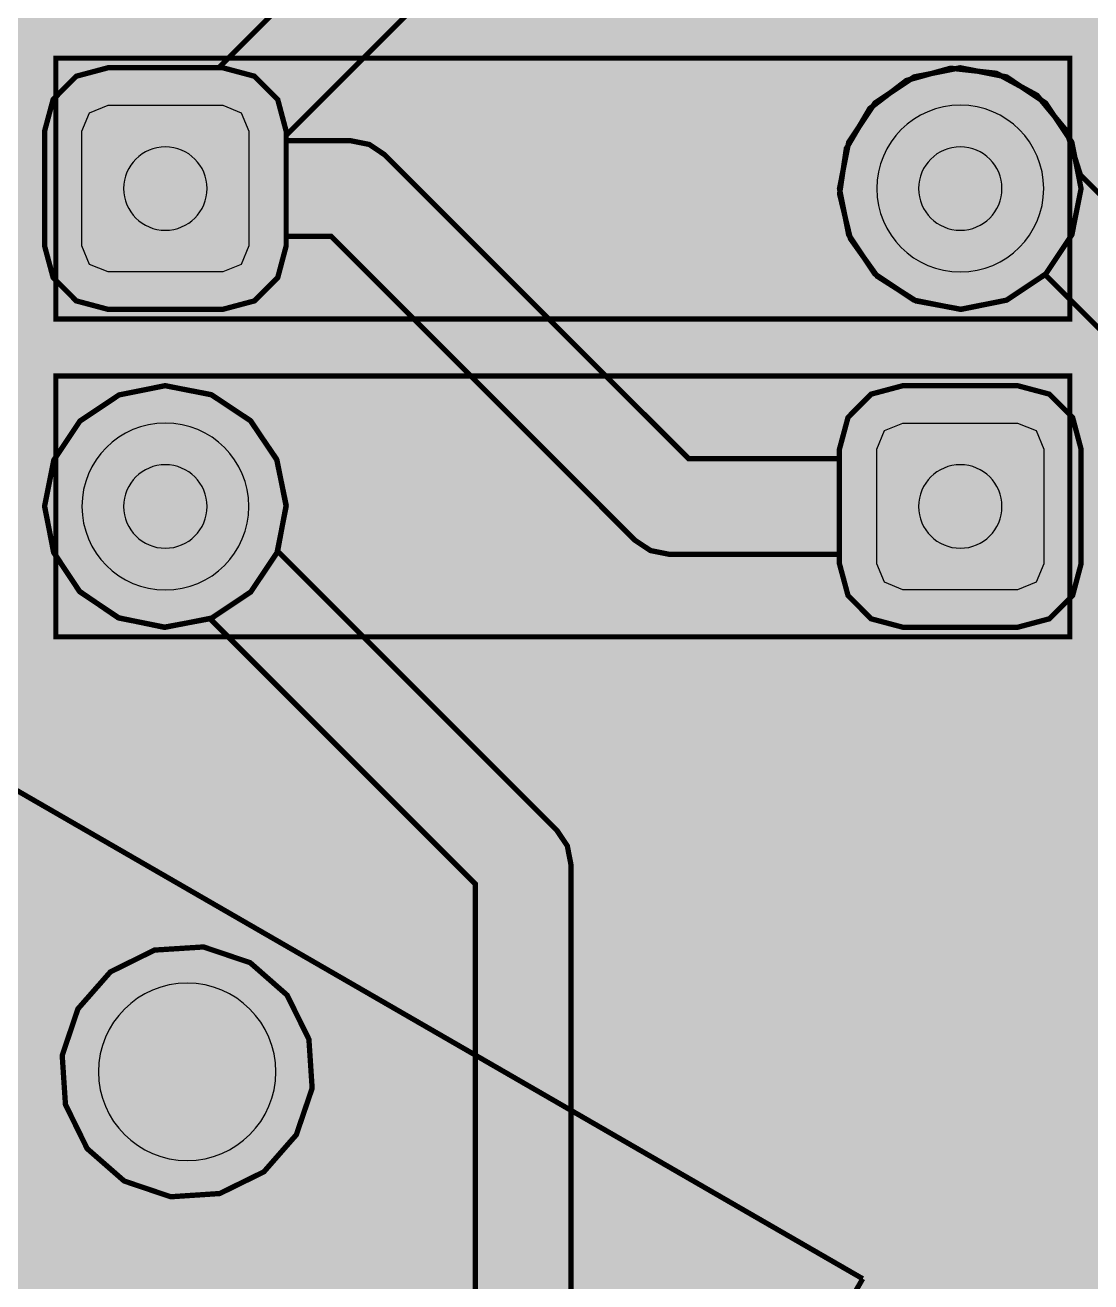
# Model space of a CAD drawing. Header units: millimetres. Extents: x -241 to 251, y -73 to 33.
# Drawn here: x 155.75 to 165.97, y -33.09 to -21.04 of the extents above; entities that cross this region are included whole.
import ezdxf

# ---------------------------------------------------------------- set-up
doc = ezdxf.new("R2010")
doc.units = ezdxf.units.MM
doc.header["$MEASUREMENT"] = 0
for name, color, linetype, true_color in [('Bottom-Layer', 7, 'Continuous', 0x0000ff), ('Bottom-Paste-Mask-Layer', 7, 'Continuous', 0x800000), ('Bottom-Solder-Mask-Layer', 7, 'Continuous', 0xaa00ff), ('F.Courtyard', 7, 'Continuous', 0x022880), ('Hole-Layer', 7, 'Continuous', 0x222222), ('Multi-Layer', 7, 'Continuous', 0xc0c0c0), ('Top-Assembly-Layer', 7, 'Continuous', 0x33cc99), ('Top-Layer', 7, 'Continuous', 0xff0000), ('Top-Paste-Mask-Layer', 7, 'Continuous', 0x808080), ('Top-Silkscreen-Layer', 7, 'Continuous', 0xffcc00), ('Top-Solder-Mask-Layer', 7, 'Continuous', 0x800080), ('User.Drawings', 7, 'Continuous', 0x0229e8)]:
    doc.layers.add(name, color=color, linetype=linetype, true_color=true_color)

msp = doc.modelspace()

# ---------------------------------------------------------------- hatches: boundary and pattern name
at = {"layer": 'Bottom-Layer'}
for points in [[(139.516, 18.977), (139.795, 19.381), (139.913, 19.858), (139.853, 20.346), (139.623, 20.781), (139.254, 21.105), (163.541, 21.105), (163.584, 21.107), (163.626, 21.115), (163.864, 21.098), (164.047, 20.945), (164.108, 20.714), (164.107, 20.705), (164.107, 20.695), (164.107, 15.941), (164.15, 15.447), (164.358, 14.996), (164.707, 14.641), (165.154, 14.426), (165.648, 14.374), (166.475, 14.374), (166.293, 14.159), (166.228, 13.885), (166.228, 12.785), (166.31, 12.481), (166.532, 12.258), (166.836, 12.177), (167.936, 12.177), (168.24, 12.258), (168.463, 12.481), (168.544, 12.785), (168.544, 13.885), (168.479, 14.159), (168.298, 14.374), (185.166, 14.376), (185.189, 14.374), (185.213, 14.374), (185.291, 14.376), (185.771, 14.283), (186.183, 14.018), (186.468, 13.621), (186.586, 13.147), (186.586, 10.433), (186.577, 9.929), (186.723, 9.445), (187.009, 9.03), (187.408, 8.722), (187.883, 8.55), (188.387, 8.532), (203.241, 8.641), (202.829, 8.401), (202.526, 8.035), (202.368, 7.586), (202.375, 7.11), (202.545, 6.665), (202.858, 6.307), (203.276, 6.079), (203.747, 6.008), (204.213, 6.105), (204.617, 6.356), (204.909, 6.732), (205.054, 7.185), (205.034, 7.66), (204.851, 8.1), (204.528, 8.449), (204.104, 8.665), (204.634, 8.898), (205.079, 9.268), (205.405, 9.747), (205.585, 10.297), (205.589, 10.327), (205.59, 10.358), (205.591, 13.287), (205.714, 13.592), (205.933, 13.837), (206.223, 13.993), (230.64, 13.993), (230.657, 13.993), (230.674, 13.995), (231.034, 13.948), (231.338, 13.746), (231.522, 13.432), (231.549, 13.07), (231.545, 13.043), (231.544, 13.017), (231.544, -4.89), (231.561, -5.617), (231.753, -6.319), (232.109, -6.954), (232.608, -7.484), (233.22, -7.878), (239.211, -11.229), (238.753, -11.24), (238.325, -11.403), (237.976, -11.698), (237.744, -12.093), (237.657, -12.543), (237.724, -12.996), (237.938, -13.401), (238.274, -13.711), (238.694, -13.893), (239.151, -13.924), (239.592, -13.802), (239.968, -13.54), (220.036, -47.654), (220, -47.741), (219.987, -47.835), (219.987, -49.818), (205.252, -65.512), (204.899, -65.718), (204.522, -65.877), (204.798, -65.5), (204.931, -65.051), (204.903, -64.585), (204.719, -64.155), (204.399, -63.813), (203.983, -63.6), (203.519, -63.54), (203.063, -63.642), (202.668, -63.892), (202.381, -64.262), (202.237, -64.706), (202.252, -65.174), (202.424, -65.608), (202.734, -65.959), (202.032, -65.693), (201.412, -65.269), (190.417, -54.469), (189.885, -54.039), (189.272, -53.734), (188.608, -53.57), (187.924, -53.554), (187.252, -53.686), (186.626, -53.961), (186.074, -54.365), (186.07, -54.368), (186.067, -54.372), (179.529, -60.687), (178.91, -61.051), (178.228, -61.276), (177.513, -61.353), (176.799, -61.277), (176.116, -61.053), (175.496, -60.689), (163.679, -48.655), (163.279, -48.335), (162.795, -48.168), (162.283, -48.173), (161.802, -48.349), (161.408, -48.677), (161.394, -48.695), (161.382, -48.713), (159.334, -51.863), (159.102, -52.068), (158.808, -52.169), (158.498, -52.15), (158.218, -52.014), (158.204, -52.004), (158.189, -51.994), (138.572, -40.093), (139.047, -40.002), (139.459, -39.751), (139.757, -39.371), (139.904, -38.911), (139.88, -38.428), (139.689, -37.985), (139.355, -37.636), (138.92, -37.426), (138.439, -37.382), (137.973, -37.509), (141.126, -32.611), (141.657, -31.786), (141.7, -31.693), (141.714, -31.591), (141.709, -30.467), (141.709, -2.111), (141.701, -2.033), (141.676, -1.959), (141.427, -1.592), (141.077, -1.321), (140.661, -1.172), (140.629, -1.168), (140.597, -1.166), (138.086, -1.166), (137.783, -1.051), (137.541, -0.835), (137.391, -0.547), (137.389, 19.247), (137.711, 18.876), (138.145, 18.645), (138.633, 18.583), (139.11, 18.699)], [(157.649, -23.764), (157.953, -23.683), (158.176, -23.46), (158.257, -23.156), (158.257, -22.056), (158.176, -21.752), (157.953, -21.529), (157.649, -21.448), (156.549, -21.448), (156.245, -21.529), (156.023, -21.752), (155.941, -22.056), (155.941, -23.156), (156.023, -23.46), (156.245, -23.683), (156.549, -23.764)], [(173.851, -47.195), (174.144, -46.776), (174.274, -46.281), (174.224, -45.771), (174.002, -45.31), (173.634, -44.955), (173.166, -44.748), (172.656, -44.715), (172.165, -44.861), (168.225, -40.922), (168.225, -25.019), (168.191, -24.844), (168.091, -24.695), (165.87, -22.474), (165.737, -22.052), (165.455, -21.712), (165.066, -21.501), (164.627, -21.452), (164.202, -21.57), (163.851, -21.839), (163.627, -22.221), (163.562, -22.658), (163.666, -23.087), (163.923, -23.447), (164.296, -23.684), (164.73, -23.764), (165.163, -23.676), (165.532, -23.431), (167.309, -25.209), (167.309, -41.111), (167.344, -41.287), (167.443, -41.435), (171.517, -45.509), (171.371, -46), (171.404, -46.51), (171.611, -46.978), (171.966, -47.346), (172.427, -47.568), (172.937, -47.618), (173.432, -47.488)], [(156.299, -23.156), (156.299, -22.056), (156.373, -21.879), (156.549, -21.806), (157.649, -21.806), (157.826, -21.879), (157.899, -22.056), (157.899, -23.156), (157.826, -23.333), (157.649, -23.406), (156.549, -23.406), (156.373, -23.333)], [(163.919, -22.606, 1), (165.519, -22.606, 1)], [(158.257, -25.654), (158.169, -25.211), (157.918, -24.835), (157.543, -24.584), (157.099, -24.496), (156.656, -24.584), (156.28, -24.835), (156.029, -25.211), (155.941, -25.654), (156.029, -26.097), (156.28, -26.473), (156.656, -26.724), (157.099, -26.812), (157.543, -26.724), (157.918, -26.473), (158.169, -26.097)], [(164.169, -24.496), (163.865, -24.577), (163.643, -24.8), (163.561, -25.104), (163.561, -26.204), (163.643, -26.508), (163.865, -26.731), (164.169, -26.812), (165.269, -26.812), (165.573, -26.731), (165.796, -26.508), (165.877, -26.204), (165.877, -25.104), (165.796, -24.8), (165.573, -24.577), (165.269, -24.496)], [(156.299, -25.654, 1), (157.899, -25.654, 1)], [(165.519, -25.104), (165.519, -26.204), (165.446, -26.381), (165.269, -26.454), (164.169, -26.454), (163.993, -26.381), (163.919, -26.204), (163.919, -25.104), (163.993, -24.927), (164.169, -24.854), (165.269, -24.854), (165.446, -24.927)], [(156.704, -32.121), (157.15, -32.272), (157.62, -32.241), (158.043, -32.033), (158.354, -31.678), (158.506, -31.232), (158.475, -30.762), (158.266, -30.339), (157.912, -30.028), (157.465, -29.877), (156.995, -29.907), (156.572, -30.116), (156.261, -30.47), (156.11, -30.917), (156.141, -31.387), (156.349, -31.81)], [(156.458, -31.074, 1), (158.158, -31.074, 1)]]:
    msp.add_hatch(color=256, dxfattribs=at).paths.add_polyline_path(points)
at = {"layer": 'Bottom-Paste-Mask-Layer'}
for points in [[(156.299, -23.156), (156.299, -22.056), (156.373, -21.879), (156.549, -21.806), (157.649, -21.806), (157.826, -21.879), (157.899, -22.056), (157.899, -23.156), (157.826, -23.333), (157.649, -23.406), (156.549, -23.406), (156.373, -23.333)], [(163.919, -22.606, 1), (165.519, -22.606, 1)], [(156.299, -25.654, 1), (157.899, -25.654, 1)], [(165.519, -25.104), (165.519, -26.204), (165.446, -26.381), (165.269, -26.454), (164.169, -26.454), (163.993, -26.381), (163.919, -26.204), (163.919, -25.104), (163.993, -24.927), (164.169, -24.854), (165.269, -24.854), (165.446, -24.927)], [(156.458, -31.074, 1), (158.158, -31.074, 1)]]:
    msp.add_hatch(color=256, dxfattribs=at).paths.add_polyline_path(points)
at = {"layer": 'Bottom-Solder-Mask-Layer'}
for points in [[(156.299, -23.156), (156.299, -22.056), (156.373, -21.879), (156.549, -21.806), (157.649, -21.806), (157.826, -21.879), (157.899, -22.056), (157.899, -23.156), (157.826, -23.333), (157.649, -23.406), (156.549, -23.406), (156.373, -23.333)], [(163.919, -22.606, 1), (165.519, -22.606, 1)], [(156.299, -25.654, 1), (157.899, -25.654, 1)], [(165.519, -25.104), (165.519, -26.204), (165.446, -26.381), (165.269, -26.454), (164.169, -26.454), (163.993, -26.381), (163.919, -26.204), (163.919, -25.104), (163.993, -24.927), (164.169, -24.854), (165.269, -24.854), (165.446, -24.927)], [(156.458, -31.074, 1), (158.158, -31.074, 1)]]:
    msp.add_hatch(color=256, dxfattribs=at).paths.add_polyline_path(points)
at = {"layer": 'Hole-Layer'}
for points in [[(156.699, -22.606, 1), (157.499, -22.606, 1)], [(164.319, -22.606, 1), (165.119, -22.606, 1)], [(156.699, -25.654, 1), (157.499, -25.654, 1)], [(164.319, -25.654, 1), (165.119, -25.654, 1)], [(156.458, -31.074, 1), (158.158, -31.074, 1)]]:
    msp.add_hatch(color=256, dxfattribs=at).paths.add_polyline_path(points)
at = {"layer": 'Multi-Layer'}
for points in [[(156.299, -23.156), (156.299, -22.056), (156.373, -21.879), (156.549, -21.806), (157.649, -21.806), (157.826, -21.879), (157.899, -22.056), (157.899, -23.156), (157.826, -23.333), (157.649, -23.406), (156.549, -23.406), (156.373, -23.333)], [(156.299, -23.156), (156.299, -22.056), (156.373, -21.879), (156.549, -21.806), (157.649, -21.806), (157.826, -21.879), (157.899, -22.056), (157.899, -23.156), (157.826, -23.333), (157.649, -23.406), (156.549, -23.406), (156.373, -23.333)], [(156.299, -23.156), (156.299, -22.056), (156.373, -21.879), (156.549, -21.806), (157.649, -21.806), (157.826, -21.879), (157.899, -22.056), (157.899, -23.156), (157.826, -23.333), (157.649, -23.406), (156.549, -23.406), (156.373, -23.333)], [(163.919, -22.606, 1), (165.519, -22.606, 1)], [(163.919, -22.606, 1), (165.519, -22.606, 1)], [(163.919, -22.606, 1), (165.519, -22.606, 1)], [(156.299, -25.654, 1), (157.899, -25.654, 1)], [(156.299, -25.654, 1), (157.899, -25.654, 1)], [(156.299, -25.654, 1), (157.899, -25.654, 1)], [(165.519, -25.104), (165.519, -26.204), (165.446, -26.381), (165.269, -26.454), (164.169, -26.454), (163.993, -26.381), (163.919, -26.204), (163.919, -25.104), (163.993, -24.927), (164.169, -24.854), (165.269, -24.854), (165.446, -24.927)], [(165.519, -25.104), (165.519, -26.204), (165.446, -26.381), (165.269, -26.454), (164.169, -26.454), (163.993, -26.381), (163.919, -26.204), (163.919, -25.104), (163.993, -24.927), (164.169, -24.854), (165.269, -24.854), (165.446, -24.927)], [(165.519, -25.104), (165.519, -26.204), (165.446, -26.381), (165.269, -26.454), (164.169, -26.454), (163.993, -26.381), (163.919, -26.204), (163.919, -25.104), (163.993, -24.927), (164.169, -24.854), (165.269, -24.854), (165.446, -24.927)], [(156.458, -31.074, 1), (158.158, -31.074, 1)], [(156.458, -31.074, 1), (158.158, -31.074, 1)], [(156.458, -31.074, 1), (158.158, -31.074, 1)]]:
    msp.add_hatch(color=256, dxfattribs=at).paths.add_polyline_path(points)
at = {"layer": 'Top-Layer'}
for points in [[(139.516, 18.977), (139.795, 19.381), (139.913, 19.858), (139.853, 20.346), (139.623, 20.781), (139.254, 21.105), (163.541, 21.105), (163.584, 21.107), (163.626, 21.115), (163.864, 21.098), (164.047, 20.945), (164.108, 20.714), (164.107, 20.705), (164.107, 20.695), (164.107, 15.941), (164.15, 15.447), (164.358, 14.996), (164.707, 14.641), (165.154, 14.426), (165.648, 14.374), (166.475, 14.374), (166.293, 14.159), (166.228, 13.885), (166.228, 12.825), (162.744, 9.341), (162.645, 9.192), (162.61, 9.017), (162.61, -0.664), (162.441, -0.927), (162.412, -1.238), (162.528, -1.528), (162.765, -1.732), (163.068, -1.806), (163.372, -1.732), (163.608, -1.528), (163.725, -1.238), (163.695, -0.927), (163.526, -0.664), (163.526, 8.827), (166.876, 12.177), (167.936, 12.177), (168.24, 12.258), (168.463, 12.481), (168.544, 12.785), (168.544, 12.877), (178.246, 12.877), (184.334, 6.788), (184.483, 6.689), (184.658, 6.654), (196.026, 6.654), (198.304, 4.375), (198.453, 4.276), (198.628, 4.241), (205.359, 4.241), (205.535, 4.276), (205.683, 4.375), (207.2, 5.892), (208.002, 5.892), (208.263, 5.498), (208.656, 5.234), (209.119, 5.142), (211.019, 5.142), (211.482, 5.234), (211.874, 5.496), (212.136, 5.888), (212.228, 6.35), (212.136, 6.812), (211.874, 7.204), (211.482, 7.466), (211.019, 7.558), (209.119, 7.558), (208.656, 7.466), (208.263, 7.202), (208.002, 6.808), (207.01, 6.808), (206.835, 6.773), (206.686, 6.674), (205.17, 5.157), (198.818, 5.157), (196.539, 7.436), (196.391, 7.535), (196.215, 7.57), (184.848, 7.57), (178.759, 13.659), (178.611, 13.758), (178.435, 13.793), (168.544, 13.793), (168.544, 13.885), (168.479, 14.159), (168.298, 14.374), (185.166, 14.376), (185.189, 14.374), (185.213, 14.374), (185.291, 14.376), (185.771, 14.283), (186.183, 14.018), (186.468, 13.621), (186.586, 13.147), (186.586, 10.433), (186.577, 9.929), (186.723, 9.445), (187.009, 9.03), (187.408, 8.722), (187.883, 8.55), (188.387, 8.532), (203.241, 8.641), (202.829, 8.401), (202.526, 8.035), (202.368, 7.586), (202.375, 7.11), (202.545, 6.665), (202.858, 6.307), (203.276, 6.079), (203.747, 6.008), (204.213, 6.105), (204.617, 6.356), (204.909, 6.732), (205.054, 7.185), (205.034, 7.66), (204.851, 8.1), (204.528, 8.449), (204.104, 8.665), (204.634, 8.898), (205.079, 9.268), (205.405, 9.747), (205.585, 10.297), (205.589, 10.327), (205.59, 10.358), (205.591, 13.287), (205.714, 13.592), (205.933, 13.837), (206.223, 13.993), (230.64, 13.993), (230.657, 13.993), (230.674, 13.995), (231.034, 13.948), (231.338, 13.746), (231.522, 13.432), (231.549, 13.07), (231.545, 13.043), (231.544, 13.017), (231.544, -4.89), (231.561, -5.617), (231.753, -6.319), (232.109, -6.954), (232.608, -7.484), (233.22, -7.878), (239.211, -11.229), (238.753, -11.24), (238.325, -11.403), (237.976, -11.698), (237.744, -12.093), (237.657, -12.543), (237.724, -12.996), (237.938, -13.401), (238.274, -13.711), (238.694, -13.893), (239.151, -13.924), (239.592, -13.802), (239.968, -13.54), (220.036, -47.654), (220, -47.741), (219.987, -47.835), (219.987, -49.818), (205.252, -65.512), (204.899, -65.718), (204.522, -65.877), (204.798, -65.5), (204.931, -65.051), (204.903, -64.585), (204.719, -64.155), (204.399, -63.813), (203.983, -63.6), (203.519, -63.54), (203.063, -63.642), (202.668, -63.892), (202.381, -64.262), (202.237, -64.706), (202.252, -65.174), (202.424, -65.608), (202.734, -65.959), (202.032, -65.693), (201.412, -65.269), (190.417, -54.469), (189.885, -54.039), (189.272, -53.734), (188.608, -53.57), (187.924, -53.554), (187.252, -53.686), (186.626, -53.961), (186.074, -54.365), (186.07, -54.368), (186.067, -54.372), (179.529, -60.687), (178.91, -61.051), (178.228, -61.276), (177.513, -61.353), (176.799, -61.277), (176.116, -61.053), (175.496, -60.689), (163.679, -48.655), (163.279, -48.335), (162.795, -48.168), (162.283, -48.173), (161.802, -48.349), (161.408, -48.677), (161.394, -48.695), (161.382, -48.713), (159.334, -51.863), (159.102, -52.068), (158.808, -52.169), (158.498, -52.15), (158.218, -52.014), (158.204, -52.004), (158.189, -51.994), (138.572, -40.093), (139.047, -40.002), (139.459, -39.751), (139.757, -39.371), (139.904, -38.911), (139.88, -38.428), (139.689, -37.985), (139.355, -37.636), (138.92, -37.426), (138.439, -37.382), (137.973, -37.509), (141.126, -32.611), (141.657, -31.786), (141.7, -31.693), (141.714, -31.591), (141.709, -30.467), (141.709, -2.111), (141.701, -2.033), (141.676, -1.959), (141.427, -1.592), (141.077, -1.321), (140.661, -1.172), (140.629, -1.168), (140.597, -1.166), (138.086, -1.166), (137.783, -1.051), (137.541, -0.835), (137.391, -0.547), (137.389, 19.247), (137.711, 18.876), (138.145, 18.645), (138.633, 18.583), (139.11, 18.699)], [(156.549, -21.448), (156.245, -21.529), (156.023, -21.752), (155.941, -22.056), (155.941, -23.156), (156.023, -23.46), (156.245, -23.683), (156.549, -23.764), (157.649, -23.764), (157.953, -23.683), (158.176, -23.46), (158.257, -23.156), (158.257, -23.064), (158.688, -23.064), (161.601, -25.978), (161.75, -26.077), (161.925, -26.112), (163.561, -26.112), (163.561, -26.204), (163.643, -26.508), (163.865, -26.731), (164.169, -26.812), (165.269, -26.812), (165.573, -26.731), (165.796, -26.508), (165.877, -26.204), (165.877, -25.104), (165.796, -24.8), (165.573, -24.577), (165.269, -24.496), (164.169, -24.496), (163.865, -24.577), (163.643, -24.8), (163.561, -25.104), (163.561, -25.196), (162.115, -25.196), (159.201, -22.282), (159.053, -22.183), (158.877, -22.148), (158.257, -22.148), (158.257, -22.096), (163.392, -16.961), (163.492, -16.812), (163.526, -16.637), (163.526, -8.861), (163.695, -8.598), (163.725, -8.287), (163.608, -7.997), (163.372, -7.793), (163.068, -7.719), (162.765, -7.793), (162.528, -7.997), (162.412, -8.287), (162.441, -8.598), (162.61, -8.861), (162.61, -16.447), (157.61, -21.448)], [(163.561, -22.606), (163.649, -23.049), (163.9, -23.425), (164.276, -23.676), (164.719, -23.764), (165.163, -23.676), (165.538, -23.425), (165.789, -23.049), (165.877, -22.606), (165.789, -22.163), (165.538, -21.787), (165.163, -21.536), (164.719, -21.448), (164.276, -21.536), (163.9, -21.787), (163.649, -22.163)], [(156.299, -23.156), (156.299, -22.056), (156.373, -21.879), (156.549, -21.806), (157.649, -21.806), (157.826, -21.879), (157.899, -22.056), (157.899, -23.156), (157.826, -23.333), (157.649, -23.406), (156.549, -23.406), (156.373, -23.333)], [(163.919, -22.606, 1), (165.519, -22.606, 1)], [(160.07, -37.148), (154.751, -42.468), (151.574, -42.468), (149.556, -40.45), (149.556, -39.258), (150.008, -38.806), (150.499, -38.952), (151.009, -38.92), (151.477, -38.713), (151.845, -38.357), (152.067, -37.896), (152.116, -37.387), (151.987, -36.892), (151.694, -36.472), (151.274, -36.18), (150.779, -36.05), (150.27, -36.099), (149.809, -36.321), (149.453, -36.689), (149.247, -37.157), (149.214, -37.668), (149.36, -38.158), (148.774, -38.744), (148.675, -38.893), (148.64, -39.068), (148.64, -40.64), (148.675, -40.815), (148.774, -40.964), (151.06, -43.25), (151.209, -43.349), (151.384, -43.384), (154.94, -43.384), (155.116, -43.349), (155.264, -43.25), (160.852, -37.662), (160.952, -37.513), (160.986, -37.338), (160.986, -29.083), (160.952, -28.908), (160.852, -28.759), (158.175, -26.082), (158.257, -25.64), (158.165, -25.2), (157.912, -24.829), (157.536, -24.581), (157.095, -24.496), (156.654, -24.585), (156.28, -24.835), (156.03, -25.209), (155.941, -25.649), (156.027, -26.091), (156.274, -26.466), (156.645, -26.72), (157.085, -26.812), (157.527, -26.73), (160.07, -29.273)], [(156.299, -25.654, 1), (157.899, -25.654, 1)], [(165.519, -25.104), (165.519, -26.204), (165.446, -26.381), (165.269, -26.454), (164.169, -26.454), (163.993, -26.381), (163.919, -26.204), (163.919, -25.104), (163.993, -24.927), (164.169, -24.854), (165.269, -24.854), (165.446, -24.927)], [(156.704, -32.121), (157.15, -32.272), (157.62, -32.241), (158.043, -32.033), (158.354, -31.678), (158.506, -31.232), (158.475, -30.762), (158.266, -30.339), (157.912, -30.028), (157.465, -29.877), (156.995, -29.907), (156.572, -30.116), (156.261, -30.47), (156.11, -30.917), (156.141, -31.387), (156.349, -31.81)], [(156.458, -31.074, 1), (158.158, -31.074, 1)]]:
    msp.add_hatch(color=256, dxfattribs=at).paths.add_polyline_path(points)
at = {"layer": 'Top-Paste-Mask-Layer'}
for points in [[(156.299, -23.156), (156.299, -22.056), (156.373, -21.879), (156.549, -21.806), (157.649, -21.806), (157.826, -21.879), (157.899, -22.056), (157.899, -23.156), (157.826, -23.333), (157.649, -23.406), (156.549, -23.406), (156.373, -23.333)], [(163.919, -22.606, 1), (165.519, -22.606, 1)], [(156.299, -25.654, 1), (157.899, -25.654, 1)], [(165.519, -25.104), (165.519, -26.204), (165.446, -26.381), (165.269, -26.454), (164.169, -26.454), (163.993, -26.381), (163.919, -26.204), (163.919, -25.104), (163.993, -24.927), (164.169, -24.854), (165.269, -24.854), (165.446, -24.927)], [(156.458, -31.074, 1), (158.158, -31.074, 1)]]:
    msp.add_hatch(color=256, dxfattribs=at).paths.add_polyline_path(points)
at = {"layer": 'Top-Silkscreen-Layer'}
msp.add_hatch(color=256, dxfattribs=at).paths.add_polyline_path([(166.264, -31.609), (166.245, -31.65), (166.234, -31.676), (166.229, -31.695), (166.212, -31.733), (166.193, -31.768), (166.179, -31.798), (166.165, -31.833), (166.147, -31.877), (166.122, -31.952), (166.101, -32.044), (166.094, -32.12), (166.096, -32.198), (166.108, -32.294), (166.112, -32.318), (166.115, -32.338), (166.117, -32.355), (166.122, -32.377), (166.131, -32.411), (166.141, -32.439), (166.148, -32.456), (166.158, -32.482), (166.165, -32.53), (166.162, -32.557), (166.117, -32.614), (166.019, -32.755), (165.992, -32.811), (165.959, -32.873), (165.893, -32.989), (165.865, -33.04), (165.822, -33.135), (165.81, -33.169), (165.806, -33.184), (165.797, -33.212), (165.778, -33.259), (165.763, -33.293), (165.754, -33.322), (165.743, -33.454), (165.901, -33.417), (165.928, -33.393), (165.963, -33.36), (166.01, -33.324), (166.041, -33.302), (166.074, -33.279), (166.096, -33.27), (166.11, -33.266), (166.156, -33.246), (166.19, -33.227), (166.188, -33.25), (166.158, -33.347), (166.138, -33.385), (166.092, -33.457), (166.033, -33.707), (166.176, -33.742), (166.189, -33.739), (166.208, -33.741), (166.258, -33.774), (166.27, -33.803), (166.279, -33.83), (166.377, -33.963), (166.492, -33.935), (166.515, -33.923), (166.595, -33.876), (166.639, -33.854), (166.653, -33.853), (166.666, -33.886), (166.667, -33.908), (166.665, -33.93), (166.664, -33.948), (166.643, -33.996), (166.63, -34.015), (166.618, -34.047), (166.606, -34.081), (166.583, -34.119), (166.549, -34.172), (166.515, -34.224), (166.458, -34.296), (166.404, -34.366), (166.379, -34.408), (166.278, -34.534), (166.182, -34.623), (166.152, -34.651), (166.104, -34.692), (166.053, -34.733), (166.021, -34.755), (165.989, -34.776), (165.961, -34.793), (165.925, -34.815), (165.891, -34.839), (165.861, -34.857), (165.844, -34.865), (165.818, -34.878), (165.792, -34.893), (165.765, -34.909), (165.733, -34.926), (165.703, -34.94), (165.681, -34.95), (165.661, -34.961), (165.623, -34.988), (165.592, -35.009), (165.578, -35.013), (165.557, -35.023), (165.487, -35.054), (165.446, -35.07), (165.404, -35.09), (165.367, -35.106), (165.33, -35.118), (165.296, -35.128), (165.277, -35.136), (165.234, -35.153), (165.191, -35.17), (165.147, -35.188), (165.084, -35.211), (165.05, -35.222), (165.021, -35.236), (164.993, -35.249), (164.978, -35.256), (164.957, -35.266), (164.884, -35.293), (164.87, -35.298), (164.846, -35.312), (164.803, -35.333), (164.748, -35.357), (164.618, -35.429), (164.595, -35.443), (164.573, -35.455), (164.547, -35.469), (164.515, -35.488), (164.484, -35.509), (164.444, -35.535), (164.418, -35.552), (164.392, -35.571), (164.342, -35.611), (164.288, -35.655), (164.245, -35.688), (164.212, -35.711), (164.179, -35.733), (164.15, -35.757), (164.108, -35.794), (164.052, -35.841), (164.003, -35.88), (163.959, -35.918), (163.913, -35.957), (163.871, -35.991), (163.841, -36.021), (163.812, -36.053), (163.541, -36.378), (163.506, -36.437), (163.481, -36.481), (163.457, -36.522), (163.425, -36.583), (163.403, -36.631), (163.374, -36.699), (163.351, -36.757), (163.345, -36.775), (163.311, -36.872), (163.299, -37.115), (163.356, -37.17), (163.386, -37.166), (163.415, -37.155), (163.52, -37.126), (163.604, -37.103), (163.646, -37.083), (163.699, -37.057), (163.775, -37.021), (163.8, -37.008), (163.851, -36.98), (163.908, -36.949), (163.985, -36.961), (164.014, -36.996), (164.028, -37.002), (164.064, -37.021), (164.209, -37.04), (164.251, -37.026), (164.31, -37.006), (164.343, -36.987), (164.351, -36.941), (164.304, -36.943), (164.28, -36.944), (164.253, -36.927), (164.205, -36.916), (164.175, -36.931), (164.153, -36.94), (164.128, -36.941), (164.1, -36.94), (164.073, -36.914), (164.066, -36.889), (164.085, -36.838), (164.138, -36.793), (164.172, -36.77), (164.21, -36.745), (164.227, -36.737), (164.291, -36.721), (164.299, -36.72), (164.318, -36.712), (164.387, -36.663), (164.439, -36.572), (164.45, -36.543), (164.458, -36.517), (164.47, -36.486), (164.481, -36.454), (164.613, -36.297), (164.651, -36.269), (164.688, -36.24), (164.713, -36.22), (164.785, -36.227), (164.796, -36.254), (164.802, -36.275), (164.799, -36.291), (164.778, -36.337), (164.757, -36.375), (164.753, -36.385), (164.6, -36.595), (164.566, -36.656), (164.545, -36.752), (164.551, -36.776), (164.553, -36.792), (164.55, -36.812), (164.589, -36.84), (164.607, -36.836), (164.649, -36.886), (164.704, -36.936), (164.754, -36.978), (164.876, -37.05), (164.906, -37.066), (164.921, -37.079), (164.965, -37.1), (165.01, -37.116), (165.027, -37.115), (165.174, -37.062), (165.207, -37.036), (165.244, -37.009), (165.27, -36.992), (165.287, -36.986), (165.323, -36.969), (165.371, -36.949), (165.429, -36.924), (165.478, -36.894), (165.517, -36.866), (165.569, -36.823), (165.618, -36.781), (165.694, -36.728), (165.72, -36.715), (165.736, -36.705), (165.795, -36.64), (165.845, -36.599), (165.893, -36.558), (165.92, -36.541), (165.945, -36.525), (165.986, -36.496), (166.093, -36.448), (166.09, -36.498), (166.075, -36.564), (166.066, -36.62), (166.059, -36.652), (166.043, -36.777), (166.037, -36.828), (166.03, -36.909), (166.03, -36.975), (166.037, -37.033), (166.06, -37.161), (166.087, -37.199), (166.11, -37.224), (166.195, -37.27), (166.235, -37.273), (166.277, -37.277), (166.349, -37.276), (166.425, -37.313), (166.456, -37.528), (166.492, -37.608), (166.521, -37.662), (166.536, -37.699), (166.572, -37.709), (166.64, -37.731), (166.686, -37.743), (166.76, -37.755), (166.787, -37.76), (166.825, -37.792), (166.83, -37.818), (166.836, -37.849), (166.84, -37.891), (166.84, -37.917), (166.836, -37.947), (166.831, -37.988), (166.825, -38.206), (166.818, -38.246), (166.813, -38.318), (166.814, -38.333), (166.819, -38.366), (166.83, -38.438), (166.84, -38.491), (166.852, -38.523), (166.945, -38.586), (166.964, -38.585), (167.027, -38.557), (167.046, -38.548), (167.08, -38.527), (167.105, -38.512), (167.157, -38.477), (167.201, -38.445), (167.231, -38.423), (167.284, -38.334), (167.331, -38.264), (167.377, -38.189), (167.398, -38.144), (167.415, -38.112), (167.439, -38.064), (167.466, -38.01), (167.497, -37.957), (167.524, -37.905), (167.535, -37.878), (167.583, -37.776), (167.599, -37.734), (167.614, -37.703), (167.635, -37.645), (167.663, -37.56), (167.678, -37.514), (167.706, -37.416), (167.715, -37.387), (167.722, -37.357), (167.73, -37.316), (167.739, -37.286), (167.749, -37.236), (167.775, -37.125), (167.783, -37.085), (167.791, -37.031), (167.8, -36.989), (167.803, -36.975), (167.81, -36.948), (167.817, -36.835), (167.815, -36.816), (167.82, -36.79), (167.825, -36.764), (167.83, -36.661), (167.827, -36.597), (167.827, -36.53), (167.824, -36.434), (167.816, -36.317), (167.815, -36.267), (167.81, -36.181), (167.805, -36.133), (167.8, -36.118), (167.797, -36.082), (167.791, -36.031), (167.785, -36.009), (167.788, -35.951), (167.785, -35.935), (167.771, -35.833), (167.769, -35.819), (167.764, -35.793), (167.758, -35.761), (167.753, -35.703), (167.749, -35.662), (167.745, -35.625), (167.743, -35.608), (167.731, -35.539), (167.725, -35.503), (167.717, -35.455), (167.714, -35.394), (167.712, -35.345), (167.709, -35.32), (167.7, -35.286), (167.693, -35.269), (167.691, -35.207), (167.689, -35.146), (167.681, -35.106), (167.673, -35.065), (167.671, -35.048), (167.666, -34.997), (167.659, -34.92), (167.659, -34.905), (167.657, -34.877), (167.656, -34.847), (167.658, -34.812), (167.662, -34.767), (167.667, -34.741), (167.671, -34.721), (167.665, -34.666), (167.674, -34.447), (167.679, -34.419), (167.708, -34.437), (167.723, -34.454), (167.749, -34.435), (167.768, -34.417), (167.775, -34.437), (167.799, -34.473), (167.819, -34.508), (167.907, -34.6), (167.935, -34.631), (167.948, -34.657), (167.957, -34.679), (167.967, -34.71), (167.979, -34.743), (167.991, -34.771), (167.996, -34.797), (168.009, -34.857), (168.015, -34.881), (168.021, -34.905), (168.029, -34.93), (168.035, -34.953), (168.041, -34.992), (168.063, -35.055), (168.079, -35.1), (168.149, -35.198), (168.199, -35.254), (168.221, -35.27), (168.258, -35.305), (168.288, -35.322), (168.318, -35.332), (168.39, -35.316), (168.408, -35.297), (168.44, -35.24), (168.488, -35.138), (168.508, -35.094), (168.513, -35.074), (168.519, -35.053), (168.536, -35.006), (168.547, -34.974), (168.553, -34.949), (168.56, -34.925), (168.565, -34.909), (168.588, -34.78), (168.602, -34.693), (168.613, -34.634), (168.615, -34.592), (168.618, -34.556), (168.631, -34.465), (168.636, -34.402), (168.641, -34.249), (168.642, -34.206), (168.642, -34.115), (168.64, -33.959), (168.638, -33.924), (168.63, -33.882), (168.631, -33.84), (168.611, -33.722), (168.599, -33.722), (168.554, -33.743), (168.536, -33.752), (168.52, -33.761), (168.501, -33.768), (168.484, -33.77), (168.494, -33.747), (168.552, -33.681), (168.597, -33.66), (168.609, -33.655), (168.623, -33.648), (168.64, -33.639), (168.678, -33.618), (168.718, -33.597), (168.743, -33.584), (168.775, -33.56), (168.85, -33.486), (168.875, -33.464), (168.85, -33.499), (168.822, -33.55), (168.816, -33.584), (168.812, -33.688), (168.815, -33.778), (168.813, -33.941), (168.927, -33.989), (169.009, -33.941), (169.053, -33.909), (169.089, -33.885), (169.261, -33.727), (169.301, -33.699), (169.321, -33.682), (169.323, -33.679), (169.318, -33.674), (169.303, -33.654), (169.298, -33.624), (169.288, -33.605), (169.29, -33.579), (169.32, -33.614), (169.324, -33.64), (169.331, -33.681), (169.392, -33.734), (169.394, -33.729), (169.389, -33.717), (169.389, -33.705), (169.385, -33.678), (169.39, -33.668), (169.394, -33.677), (169.393, -33.665), (169.39, -33.651), (169.396, -33.633), (169.397, -33.612), (169.398, -33.603), (169.391, -33.591), (169.385, -33.58), (169.393, -33.567), (169.402, -33.564), (169.41, -33.562), (169.436, -33.533), (169.432, -33.548), (169.431, -33.566), (169.43, -33.583), (169.424, -33.6), (169.418, -33.607), (169.405, -33.623), (169.409, -33.633), (169.417, -33.626), (169.413, -33.639), (169.413, -33.656), (169.406, -33.681), (169.409, -33.693), (169.408, -33.713), (169.407, -33.73), (169.405, -33.751), (169.388, -33.789), (169.391, -33.808), (169.395, -33.822), (169.389, -33.84), (169.373, -33.807), (169.353, -33.769), (169.347, -33.756), (169.346, -33.748), (169.344, -33.739), (169.34, -33.724), (169.315, -33.742), (169.316, -33.765), (169.312, -33.824), (169.316, -33.848), (169.32, -33.874), (169.322, -33.891), (169.326, -33.917), (169.328, -33.981), (169.321, -34.038), (169.311, -34.108), (169.298, -34.183), (169.282, -34.273), (169.279, -34.286), (169.241, -34.389), (169.225, -34.468), (169.37, -34.421), (169.486, -34.276), (169.697, -33.978), (169.712, -33.949), (169.725, -33.916), (169.762, -33.805), (169.785, -33.77), (169.799, -33.744), (169.813, -33.714), (169.845, -33.632), (169.854, -33.601), (169.866, -33.556), (169.879, -33.51), (169.886, -33.483), (169.898, -33.438), (169.922, -33.277), (169.931, -33.169), (169.932, -32.968), (169.928, -32.919), (169.922, -32.859), (169.915, -32.793), (169.908, -32.751), (169.897, -32.675), (169.889, -32.632), (169.898, -32.604), (169.904, -32.56), (169.902, -32.54), (169.901, -32.52), (169.899, -32.505), (169.878, -32.469), (169.825, -32.473), (169.776, -32.46), (169.768, -32.426), (169.877, -32.283), (169.892, -32.267), (169.905, -32.248), (169.915, -32.221), (169.918, -32.199), (169.92, -32.184), (169.926, -32.17), (169.952, -32.156), (169.978, -32.12), (169.982, -32.091), (169.996, -32.01), (170.012, -31.931), (170.025, -31.874), (170.03, -31.844), (170.048, -31.801), (170.055, -31.773), (170.044, -31.708), (170.045, -31.698), (170.06, -31.667), (170.082, -31.625), (170.087, -31.56), (170.073, -31.546), (170.088, -31.531), (170.083, -31.435), (170.121, -31.383), (170.137, -31.349), (170.124, -31.32), (170.139, -31.31), (170.16, -31.302), (170.203, -31.257), (170.172, -31.248), (170.176, -31.24), (170.186, -31.195), (170.195, -31.181), (170.201, -31.146), (170.203, -31.119), (170.227, -31.087), (170.309, -31.033), (170.33, -31.053), (170.339, -31.004), (170.344, -30.948), (170.37, -30.92), (170.406, -30.891), (170.444, -30.856), (170.468, -30.814), (170.468, -30.786), (170.479, -30.756), (170.514, -30.701), (170.527, -30.637), (170.521, -30.589), (170.528, -30.546), (170.521, -30.485), (170.51, -30.432), (170.505, -30.406), (170.507, -30.388), (170.504, -30.339), (170.51, -30.316), (170.522, -30.305), (170.557, -30.279), (170.61, -30.25), (170.651, -30.208), (170.647, -30.197), (170.675, -30.167), (170.709, -30.122), (170.722, -30.104), (170.744, -30.034), (170.796, -29.95), (170.851, -29.873), (170.858, -29.853), (170.865, -29.831), (170.893, -29.787), (170.901, -29.779), (170.907, -29.754), (170.92, -29.758), (170.927, -29.771), (170.928, -29.776), (170.928, -29.785), (170.938, -29.784), (170.969, -29.736), (170.996, -29.698), (171.033, -29.675), (171.059, -29.655), (171.072, -29.645), (171.086, -29.634), (171.094, -29.63), (171.106, -29.621), (171.17, -29.491), (171.169, -29.48), (171.169, -29.459), (171.169, -29.442), (170.998, -29.228), (170.959, -29.213), (170.932, -29.21), (170.909, -29.205), (170.876, -29.195), (170.84, -29.188), (170.821, -29.185), (170.8, -29.184), (170.771, -29.183), (170.731, -29.185), (170.628, -29.2), (170.588, -29.209), (170.55, -29.222), (170.534, -29.225), (170.513, -29.23), (170.499, -29.233), (170.407, -29.251), (170.398, -29.253), (170.381, -29.255), (170.359, -29.264), (170.289, -29.289), (170.262, -29.292), (170.189, -29.316), (170.167, -29.328), (170.064, -29.364), (169.98, -29.393), (169.938, -29.4), (169.816, -29.435), (169.792, -29.444), (169.781, -29.451), (169.713, -29.478), (169.653, -29.499), (169.624, -29.513), (169.603, -29.523), (169.585, -29.53), (169.567, -29.538), (169.545, -29.547), (169.514, -29.559), (169.499, -29.565), (169.479, -29.573), (169.448, -29.589), (169.429, -29.6), (169.404, -29.61), (169.355, -29.635), (169.312, -29.656), (169.278, -29.67), (169.254, -29.682), (169.235, -29.692), (169.207, -29.707), (169.18, -29.722), (169.163, -29.73), (169.137, -29.743), (169.11, -29.759), (169.088, -29.771), (169.055, -29.79), (169.029, -29.805), (169, -29.822), (168.966, -29.842), (168.945, -29.855), (168.914, -29.875), (168.872, -29.904), (168.849, -29.921), (168.82, -29.939), (168.785, -29.96), (168.758, -29.975), (168.732, -29.99), (168.702, -30.009), (168.669, -30.031), (168.631, -30.062), (168.585, -30.097), (168.543, -30.128), (168.51, -30.153), (168.473, -30.181), (168.424, -30.219), (168.379, -30.255), (168.334, -30.292), (168.282, -30.335), (168.238, -30.374), (168.178, -30.435), (168.089, -30.521), (168.071, -30.521), (168.054, -30.521), (168.027, -30.521), (168.002, -30.523), (167.924, -30.537), (167.878, -30.552), (167.853, -30.562), (167.792, -30.58), (167.727, -30.6), (167.685, -30.616), (167.582, -30.654), (167.503, -30.7), (167.468, -30.722), (167.393, -30.76), (167.366, -30.773), (167.341, -30.789), (167.314, -30.806), (167.235, -30.846), (167.204, -30.865), (167.121, -30.916), (167.098, -30.928), (167.064, -30.95), (167.031, -30.972), (167.002, -30.991), (166.947, -31.025), (166.902, -31.055), (166.813, -31.127), (166.764, -31.168), (166.726, -31.2), (166.692, -31.224), (166.657, -31.25), (166.609, -31.287), (166.565, -31.322), (166.481, -31.388), (166.343, -31.522)])
at = {"layer": 'Top-Solder-Mask-Layer'}
for points in [[(156.299, -23.156), (156.299, -22.056), (156.373, -21.879), (156.549, -21.806), (157.649, -21.806), (157.826, -21.879), (157.899, -22.056), (157.899, -23.156), (157.826, -23.333), (157.649, -23.406), (156.549, -23.406), (156.373, -23.333)], [(163.919, -22.606, 1), (165.519, -22.606, 1)], [(156.299, -25.654, 1), (157.899, -25.654, 1)], [(165.519, -25.104), (165.519, -26.204), (165.446, -26.381), (165.269, -26.454), (164.169, -26.454), (163.993, -26.381), (163.919, -26.204), (163.919, -25.104), (163.993, -24.927), (164.169, -24.854), (165.269, -24.854), (165.446, -24.927)], [(156.458, -31.074, 1), (158.158, -31.074, 1)]]:
    msp.add_hatch(color=256, dxfattribs=at).paths.add_polyline_path(points)

# ---------------------------------------------------------------- linework, layer by layer
at = {"layer": 'Bottom-Layer', "const_width": 0.0508}
for points in [[(157.649, -23.764), (157.953, -23.683), (158.176, -23.46), (158.257, -23.156), (158.257, -22.056), (158.176, -21.752), (157.953, -21.529), (157.649, -21.448), (156.549, -21.448), (156.245, -21.529), (156.023, -21.752), (155.941, -22.056), (155.941, -23.156), (156.023, -23.46), (156.245, -23.683), (156.549, -23.764)], [(158.257, -25.654), (158.169, -25.211), (157.918, -24.835), (157.543, -24.584), (157.099, -24.496), (156.656, -24.584), (156.28, -24.835), (156.029, -25.211), (155.941, -25.654), (156.029, -26.097), (156.28, -26.473), (156.656, -26.724), (157.099, -26.812), (157.543, -26.724), (157.918, -26.473), (158.169, -26.097)], [(164.169, -24.496), (163.865, -24.577), (163.643, -24.8), (163.561, -25.104), (163.561, -26.204), (163.643, -26.508), (163.865, -26.731), (164.169, -26.812), (165.269, -26.812), (165.573, -26.731), (165.796, -26.508), (165.877, -26.204), (165.877, -25.104), (165.796, -24.8), (165.573, -24.577), (165.269, -24.496)], [(156.704, -32.121), (157.15, -32.272), (157.62, -32.241), (158.043, -32.033), (158.354, -31.678), (158.506, -31.232), (158.475, -30.762), (158.266, -30.339), (157.912, -30.028), (157.465, -29.877), (156.995, -29.907), (156.572, -30.116), (156.261, -30.47), (156.11, -30.917), (156.141, -31.387), (156.349, -31.81)]]:
    msp.add_lwpolyline(points, close=True, dxfattribs=at)
at = {"layer": 'Bottom-Layer'}
for points, const_width in [([(168.091, -24.695), (165.87, -22.474), (165.737, -22.052), (165.455, -21.712), (165.066, -21.501), (164.627, -21.452), (164.202, -21.57), (163.851, -21.839), (163.627, -22.221), (163.562, -22.658), (163.666, -23.087), (163.923, -23.447), (164.296, -23.684), (164.73, -23.764), (165.163, -23.676), (165.532, -23.431), (167.309, -25.209)], 0.0508), ([(165.354, -22.606), (164.719, -22.606)], 0.2), ([(167.767, -25.019), (165.354, -22.606)], 0.2)]:
    msp.add_lwpolyline(points, dxfattribs=dict(at, const_width=const_width))
for points in [[(156.299, -23.156), (156.299, -22.056), (156.373, -21.879), (156.549, -21.806), (157.649, -21.806), (157.826, -21.879), (157.899, -22.056), (157.899, -23.156), (157.826, -23.333), (157.649, -23.406), (156.549, -23.406), (156.373, -23.333)], [(165.519, -25.104), (165.519, -26.204), (165.446, -26.381), (165.269, -26.454), (164.169, -26.454), (163.993, -26.381), (163.919, -26.204), (163.919, -25.104), (163.993, -24.927), (164.169, -24.854), (165.269, -24.854), (165.446, -24.927)]]:
    msp.add_lwpolyline(points, close=True, dxfattribs=at)
for points in [[(163.919, -22.606, 1), (165.519, -22.606, 1)], [(156.299, -25.654, 1), (157.899, -25.654, 1)], [(156.458, -31.074, 1), (158.158, -31.074, 1)]]:
    msp.add_lwpolyline(points, format="xyb", close=True, dxfattribs=at)
at = {"layer": 'Bottom-Paste-Mask-Layer'}
for points in [[(156.299, -23.156), (156.299, -22.056), (156.373, -21.879), (156.549, -21.806), (157.649, -21.806), (157.826, -21.879), (157.899, -22.056), (157.899, -23.156), (157.826, -23.333), (157.649, -23.406), (156.549, -23.406), (156.373, -23.333)], [(165.519, -25.104), (165.519, -26.204), (165.446, -26.381), (165.269, -26.454), (164.169, -26.454), (163.993, -26.381), (163.919, -26.204), (163.919, -25.104), (163.993, -24.927), (164.169, -24.854), (165.269, -24.854), (165.446, -24.927)]]:
    msp.add_lwpolyline(points, close=True, dxfattribs=at)
for points in [[(163.919, -22.606, 1), (165.519, -22.606, 1)], [(156.299, -25.654, 1), (157.899, -25.654, 1)], [(156.458, -31.074, 1), (158.158, -31.074, 1)]]:
    msp.add_lwpolyline(points, format="xyb", close=True, dxfattribs=at)
at = {"layer": 'Bottom-Solder-Mask-Layer'}
for points in [[(156.299, -23.156), (156.299, -22.056), (156.373, -21.879), (156.549, -21.806), (157.649, -21.806), (157.826, -21.879), (157.899, -22.056), (157.899, -23.156), (157.826, -23.333), (157.649, -23.406), (156.549, -23.406), (156.373, -23.333)], [(165.519, -25.104), (165.519, -26.204), (165.446, -26.381), (165.269, -26.454), (164.169, -26.454), (163.993, -26.381), (163.919, -26.204), (163.919, -25.104), (163.993, -24.927), (164.169, -24.854), (165.269, -24.854), (165.446, -24.927)]]:
    msp.add_lwpolyline(points, close=True, dxfattribs=at)
for points in [[(163.919, -22.606, 1), (165.519, -22.606, 1)], [(156.299, -25.654, 1), (157.899, -25.654, 1)], [(156.458, -31.074, 1), (158.158, -31.074, 1)]]:
    msp.add_lwpolyline(points, format="xyb", close=True, dxfattribs=at)
at = {"layer": 'F.Courtyard', "const_width": 0.05}
for points in [[(156.049, -21.356), (165.769, -21.356), (165.769, -23.856), (156.049, -23.856)], [(156.049, -21.356), (165.769, -21.356), (165.769, -23.856), (156.049, -23.856)], [(165.769, -26.904), (156.049, -26.904), (156.049, -24.404), (165.769, -24.404)], [(165.769, -26.904), (156.049, -26.904), (156.049, -24.404), (165.769, -24.404)]]:
    msp.add_lwpolyline(points, close=True, dxfattribs=at)
for points in [[(152.352, -26.458), (163.784, -33.058)], [(152.352, -26.458), (163.784, -33.058)], [(163.784, -33.058), (157.183, -44.49)], [(163.784, -33.058), (157.183, -44.49)]]:
    msp.add_lwpolyline(points, dxfattribs=at)
at = {"layer": 'Hole-Layer'}
for points in [[(156.699, -22.606, 1), (157.499, -22.606), (157.499, -22.606, 1), (156.699, -22.606)], [(164.319, -22.606, 1), (165.119, -22.606), (165.119, -22.606, 1), (164.319, -22.606)], [(156.699, -25.654, 1), (157.499, -25.654), (157.499, -25.654, 1), (156.699, -25.654)], [(164.319, -25.654, 1), (165.119, -25.654), (165.119, -25.654, 1), (164.319, -25.654)]]:
    msp.add_lwpolyline(points, format="xyb", dxfattribs=at)
msp.add_lwpolyline([(156.458, -31.074, 1), (158.158, -31.074, 1)], format="xyb", close=True, dxfattribs=at)
at = {"layer": 'Multi-Layer'}
for points in [[(156.299, -23.156), (156.299, -22.056), (156.373, -21.879), (156.549, -21.806), (157.649, -21.806), (157.826, -21.879), (157.899, -22.056), (157.899, -23.156), (157.826, -23.333), (157.649, -23.406), (156.549, -23.406), (156.373, -23.333)], [(156.299, -23.156), (156.299, -22.056), (156.373, -21.879), (156.549, -21.806), (157.649, -21.806), (157.826, -21.879), (157.899, -22.056), (157.899, -23.156), (157.826, -23.333), (157.649, -23.406), (156.549, -23.406), (156.373, -23.333)], [(156.299, -23.156), (156.299, -22.056), (156.373, -21.879), (156.549, -21.806), (157.649, -21.806), (157.826, -21.879), (157.899, -22.056), (157.899, -23.156), (157.826, -23.333), (157.649, -23.406), (156.549, -23.406), (156.373, -23.333)], [(165.519, -25.104), (165.519, -26.204), (165.446, -26.381), (165.269, -26.454), (164.169, -26.454), (163.993, -26.381), (163.919, -26.204), (163.919, -25.104), (163.993, -24.927), (164.169, -24.854), (165.269, -24.854), (165.446, -24.927)], [(165.519, -25.104), (165.519, -26.204), (165.446, -26.381), (165.269, -26.454), (164.169, -26.454), (163.993, -26.381), (163.919, -26.204), (163.919, -25.104), (163.993, -24.927), (164.169, -24.854), (165.269, -24.854), (165.446, -24.927)], [(165.519, -25.104), (165.519, -26.204), (165.446, -26.381), (165.269, -26.454), (164.169, -26.454), (163.993, -26.381), (163.919, -26.204), (163.919, -25.104), (163.993, -24.927), (164.169, -24.854), (165.269, -24.854), (165.446, -24.927)]]:
    msp.add_lwpolyline(points, close=True, dxfattribs=at)
for points in [[(163.919, -22.606, 1), (165.519, -22.606, 1)], [(163.919, -22.606, 1), (165.519, -22.606, 1)], [(163.919, -22.606, 1), (165.519, -22.606, 1)], [(156.299, -25.654, 1), (157.899, -25.654, 1)], [(156.299, -25.654, 1), (157.899, -25.654, 1)], [(156.299, -25.654, 1), (157.899, -25.654, 1)], [(156.458, -31.074, 1), (158.158, -31.074, 1)], [(156.458, -31.074, 1), (158.158, -31.074, 1)], [(156.458, -31.074, 1), (158.158, -31.074, 1)]]:
    msp.add_lwpolyline(points, format="xyb", close=True, dxfattribs=at)
at = {"layer": 'Top-Assembly-Layer', "const_width": 0.1}
for points in [[(158.909, -21.606), (162.909, -21.606), (162.909, -23.606), (158.909, -23.606)], [(158.909, -21.606), (162.909, -21.606), (162.909, -23.606), (158.909, -23.606)], [(162.909, -26.654), (158.909, -26.654), (158.909, -24.654), (162.909, -24.654)], [(162.909, -26.654), (158.909, -26.654), (158.909, -24.654), (162.909, -24.654)]]:
    msp.add_lwpolyline(points, close=True, dxfattribs=at)
for points in [[(159.409, -21.606), (159.409, -23.606)], [(159.409, -21.606), (159.409, -23.606)], [(159.509, -21.606), (159.509, -23.606)], [(159.509, -21.606), (159.509, -23.606)], [(159.609, -21.606), (159.609, -23.606)], [(159.609, -21.606), (159.609, -23.606)], [(157.099, -22.606), (158.909, -22.606)], [(157.099, -22.606), (158.909, -22.606)], [(164.719, -22.606), (162.909, -22.606)], [(164.719, -22.606), (162.909, -22.606)], [(162.209, -26.654), (162.209, -24.654)], [(162.209, -26.654), (162.209, -24.654)], [(162.309, -26.654), (162.309, -24.654)], [(162.309, -26.654), (162.309, -24.654)], [(162.409, -26.654), (162.409, -24.654)], [(162.409, -26.654), (162.409, -24.654)], [(157.099, -25.654), (158.909, -25.654)], [(157.099, -25.654), (158.909, -25.654)], [(164.719, -25.654), (162.909, -25.654)], [(164.719, -25.654), (162.909, -25.654)], [(152.443, -26.799), (163.442, -33.15)], [(152.443, -26.799), (163.442, -33.15)]]:
    msp.add_lwpolyline(points, dxfattribs=at)
at = {"layer": 'Top-Layer'}
for points, const_width in [([(162.61, -16.447), (157.61, -21.448), (156.549, -21.448), (156.245, -21.529), (156.023, -21.752), (155.941, -22.056), (155.941, -23.156), (156.023, -23.46), (156.245, -23.683), (156.549, -23.764), (157.649, -23.764), (157.953, -23.683), (158.176, -23.46), (158.257, -23.156), (158.257, -23.064), (158.688, -23.064), (161.601, -25.978), (161.75, -26.077), (161.925, -26.112), (163.561, -26.112), (163.561, -26.204), (163.643, -26.508), (163.865, -26.731), (164.169, -26.812), (165.269, -26.812), (165.573, -26.731), (165.796, -26.508), (165.877, -26.204), (165.877, -25.104), (165.796, -24.8), (165.573, -24.577), (165.269, -24.496), (164.169, -24.496), (163.865, -24.577), (163.643, -24.8), (163.561, -25.104), (163.561, -25.196), (162.115, -25.196), (159.201, -22.282), (159.053, -22.183), (158.877, -22.148), (158.257, -22.148), (158.257, -22.096), (163.392, -16.961)], 0.0508), ([(157.099, -22.606), (163.068, -16.637)], 0.2), ([(157.099, -22.606), (158.877, -22.606)], 0.2), ([(158.877, -22.606), (161.925, -25.654)], 0.2), ([(160.986, -37.338), (160.986, -29.083), (160.952, -28.908), (160.852, -28.759), (158.175, -26.082), (158.257, -25.64), (158.165, -25.2), (157.912, -24.829), (157.536, -24.581), (157.095, -24.496), (156.654, -24.585), (156.28, -24.835), (156.03, -25.209), (155.941, -25.649), (156.027, -26.091), (156.274, -26.466), (156.645, -26.72), (157.085, -26.812), (157.527, -26.73), (160.07, -29.273), (160.07, -37.148)], 0.0508), ([(160.528, -29.083), (157.099, -25.654)], 0.2), ([(161.925, -25.654), (164.719, -25.654)], 0.2), ([(160.528, -37.338), (160.528, -29.083)], 0.2)]:
    msp.add_lwpolyline(points, dxfattribs=dict(at, const_width=const_width))
at = {"layer": 'Top-Layer', "const_width": 0.0508}
for points in [[(163.561, -22.606), (163.649, -23.049), (163.9, -23.425), (164.276, -23.676), (164.719, -23.764), (165.163, -23.676), (165.538, -23.425), (165.789, -23.049), (165.877, -22.606), (165.789, -22.163), (165.538, -21.787), (165.163, -21.536), (164.719, -21.448), (164.276, -21.536), (163.9, -21.787), (163.649, -22.163)], [(156.704, -32.121), (157.15, -32.272), (157.62, -32.241), (158.043, -32.033), (158.354, -31.678), (158.506, -31.232), (158.475, -30.762), (158.266, -30.339), (157.912, -30.028), (157.465, -29.877), (156.995, -29.907), (156.572, -30.116), (156.261, -30.47), (156.11, -30.917), (156.141, -31.387), (156.349, -31.81)]]:
    msp.add_lwpolyline(points, close=True, dxfattribs=at)
at = {"layer": 'Top-Layer'}
for points in [[(156.299, -23.156), (156.299, -22.056), (156.373, -21.879), (156.549, -21.806), (157.649, -21.806), (157.826, -21.879), (157.899, -22.056), (157.899, -23.156), (157.826, -23.333), (157.649, -23.406), (156.549, -23.406), (156.373, -23.333)], [(165.519, -25.104), (165.519, -26.204), (165.446, -26.381), (165.269, -26.454), (164.169, -26.454), (163.993, -26.381), (163.919, -26.204), (163.919, -25.104), (163.993, -24.927), (164.169, -24.854), (165.269, -24.854), (165.446, -24.927)]]:
    msp.add_lwpolyline(points, close=True, dxfattribs=at)
for points in [[(163.919, -22.606, 1), (165.519, -22.606, 1)], [(156.299, -25.654, 1), (157.899, -25.654, 1)], [(156.458, -31.074, 1), (158.158, -31.074, 1)]]:
    msp.add_lwpolyline(points, format="xyb", close=True, dxfattribs=at)
at = {"layer": 'Top-Paste-Mask-Layer'}
for points in [[(156.299, -23.156), (156.299, -22.056), (156.373, -21.879), (156.549, -21.806), (157.649, -21.806), (157.826, -21.879), (157.899, -22.056), (157.899, -23.156), (157.826, -23.333), (157.649, -23.406), (156.549, -23.406), (156.373, -23.333)], [(165.519, -25.104), (165.519, -26.204), (165.446, -26.381), (165.269, -26.454), (164.169, -26.454), (163.993, -26.381), (163.919, -26.204), (163.919, -25.104), (163.993, -24.927), (164.169, -24.854), (165.269, -24.854), (165.446, -24.927)]]:
    msp.add_lwpolyline(points, close=True, dxfattribs=at)
for points in [[(163.919, -22.606, 1), (165.519, -22.606, 1)], [(156.299, -25.654, 1), (157.899, -25.654, 1)], [(156.458, -31.074, 1), (158.158, -31.074, 1)]]:
    msp.add_lwpolyline(points, format="xyb", close=True, dxfattribs=at)
at = {"layer": 'Top-Silkscreen-Layer'}
for points, const_width in [([(158.789, -21.486), (163.029, -21.486), (163.029, -23.726), (158.789, -23.726)], 0.12), ([(158.789, -21.486), (163.029, -21.486), (163.029, -23.726), (158.789, -23.726)], 0.12), ([(163.029, -26.774), (158.789, -26.774), (158.789, -24.534), (163.029, -24.534)], 0.12), ([(163.029, -26.774), (158.789, -26.774), (158.789, -24.534), (163.029, -24.534)], 0.12), ([(169.148, -33.134), (169.155, -33.133), (169.157, -33.139), (169.152, -33.16), (169.15, -33.156), (169.146, -33.152), (169.139, -33.145), (169.133, -33.145), (169.128, -33.149)], 0.254)]:
    msp.add_lwpolyline(points, close=True, dxfattribs=dict(at, const_width=const_width))
for points, const_width in [([(159.389, -21.486), (159.389, -23.726)], 0.12), ([(159.389, -21.486), (159.389, -23.726)], 0.12), ([(159.509, -21.486), (159.509, -23.726)], 0.12), ([(159.509, -21.486), (159.509, -23.726)], 0.12), ([(159.629, -21.486), (159.629, -23.726)], 0.12), ([(159.629, -21.486), (159.629, -23.726)], 0.12), ([(158.139, -22.606), (158.789, -22.606)], 0.12), ([(158.139, -22.606), (158.789, -22.606)], 0.12), ([(163.679, -22.606), (163.029, -22.606)], 0.12), ([(163.679, -22.606), (163.029, -22.606)], 0.12), ([(162.189, -26.774), (162.189, -24.534)], 0.12), ([(162.189, -26.774), (162.189, -24.534)], 0.12), ([(162.309, -26.774), (162.309, -24.534)], 0.12), ([(162.309, -26.774), (162.309, -24.534)], 0.12), ([(162.429, -26.774), (162.429, -24.534)], 0.12), ([(162.429, -26.774), (162.429, -24.534)], 0.12), ([(158.139, -25.654), (158.789, -25.654)], 0.12), ([(158.139, -25.654), (158.789, -25.654)], 0.12), ([(163.679, -25.654), (163.029, -25.654)], 0.12), ([(163.679, -25.654), (163.029, -25.654)], 0.12), ([(152.211, -25.932), (164.309, -32.917)], 0.12), ([(152.211, -25.932), (164.309, -32.917)], 0.12), ([(166.101, -32.044), (166.094, -32.12), (166.096, -32.198), (166.108, -32.294)], 0.254), ([(166.117, -32.614), (166.019, -32.755), (165.992, -32.811), (165.959, -32.873), (165.893, -32.989), (165.865, -33.04), (165.822, -33.135), (165.81, -33.169), (165.806, -33.184), (165.797, -33.212), (165.778, -33.259), (165.763, -33.293), (165.754, -33.322), (165.743, -33.454), (165.901, -33.417), (165.928, -33.393), (165.963, -33.36), (166.01, -33.324), (166.041, -33.302), (166.074, -33.279), (166.096, -33.27), (166.11, -33.266)], 0.254), ([(164.309, -32.917), (157.324, -45.015)], 0.12), ([(164.309, -32.917), (157.324, -45.015)], 0.12)]:
    msp.add_lwpolyline(points, dxfattribs=dict(at, const_width=const_width))
at = {"layer": 'Top-Solder-Mask-Layer'}
for points in [[(156.299, -23.156), (156.299, -22.056), (156.373, -21.879), (156.549, -21.806), (157.649, -21.806), (157.826, -21.879), (157.899, -22.056), (157.899, -23.156), (157.826, -23.333), (157.649, -23.406), (156.549, -23.406), (156.373, -23.333)], [(165.519, -25.104), (165.519, -26.204), (165.446, -26.381), (165.269, -26.454), (164.169, -26.454), (163.993, -26.381), (163.919, -26.204), (163.919, -25.104), (163.993, -24.927), (164.169, -24.854), (165.269, -24.854), (165.446, -24.927)]]:
    msp.add_lwpolyline(points, close=True, dxfattribs=at)
for points in [[(163.919, -22.606, 1), (165.519, -22.606, 1)], [(156.299, -25.654, 1), (157.899, -25.654, 1)], [(156.458, -31.074, 1), (158.158, -31.074, 1)]]:
    msp.add_lwpolyline(points, format="xyb", close=True, dxfattribs=at)
at = {"layer": 'User.Drawings', "const_width": 0.15}
for points in [[(162.433, -2.667), (162.433, -21.717)], [(162.433, -2.667), (162.433, -21.717)], [(164.592, -27.94), (164.592, -8.89)], [(164.592, -27.94), (164.592, -8.89)], [(162.433, -21.717), (143.383, -21.717)], [(162.433, -21.717), (143.383, -21.717)], [(151.281, -22.462), (167.779, -31.987)], [(151.281, -22.462), (167.779, -31.987)], [(183.642, -27.94), (164.592, -27.94)], [(183.642, -27.94), (164.592, -27.94)]]:
    msp.add_lwpolyline(points, dxfattribs=at)

doc.saveas('drawing.dxf')
